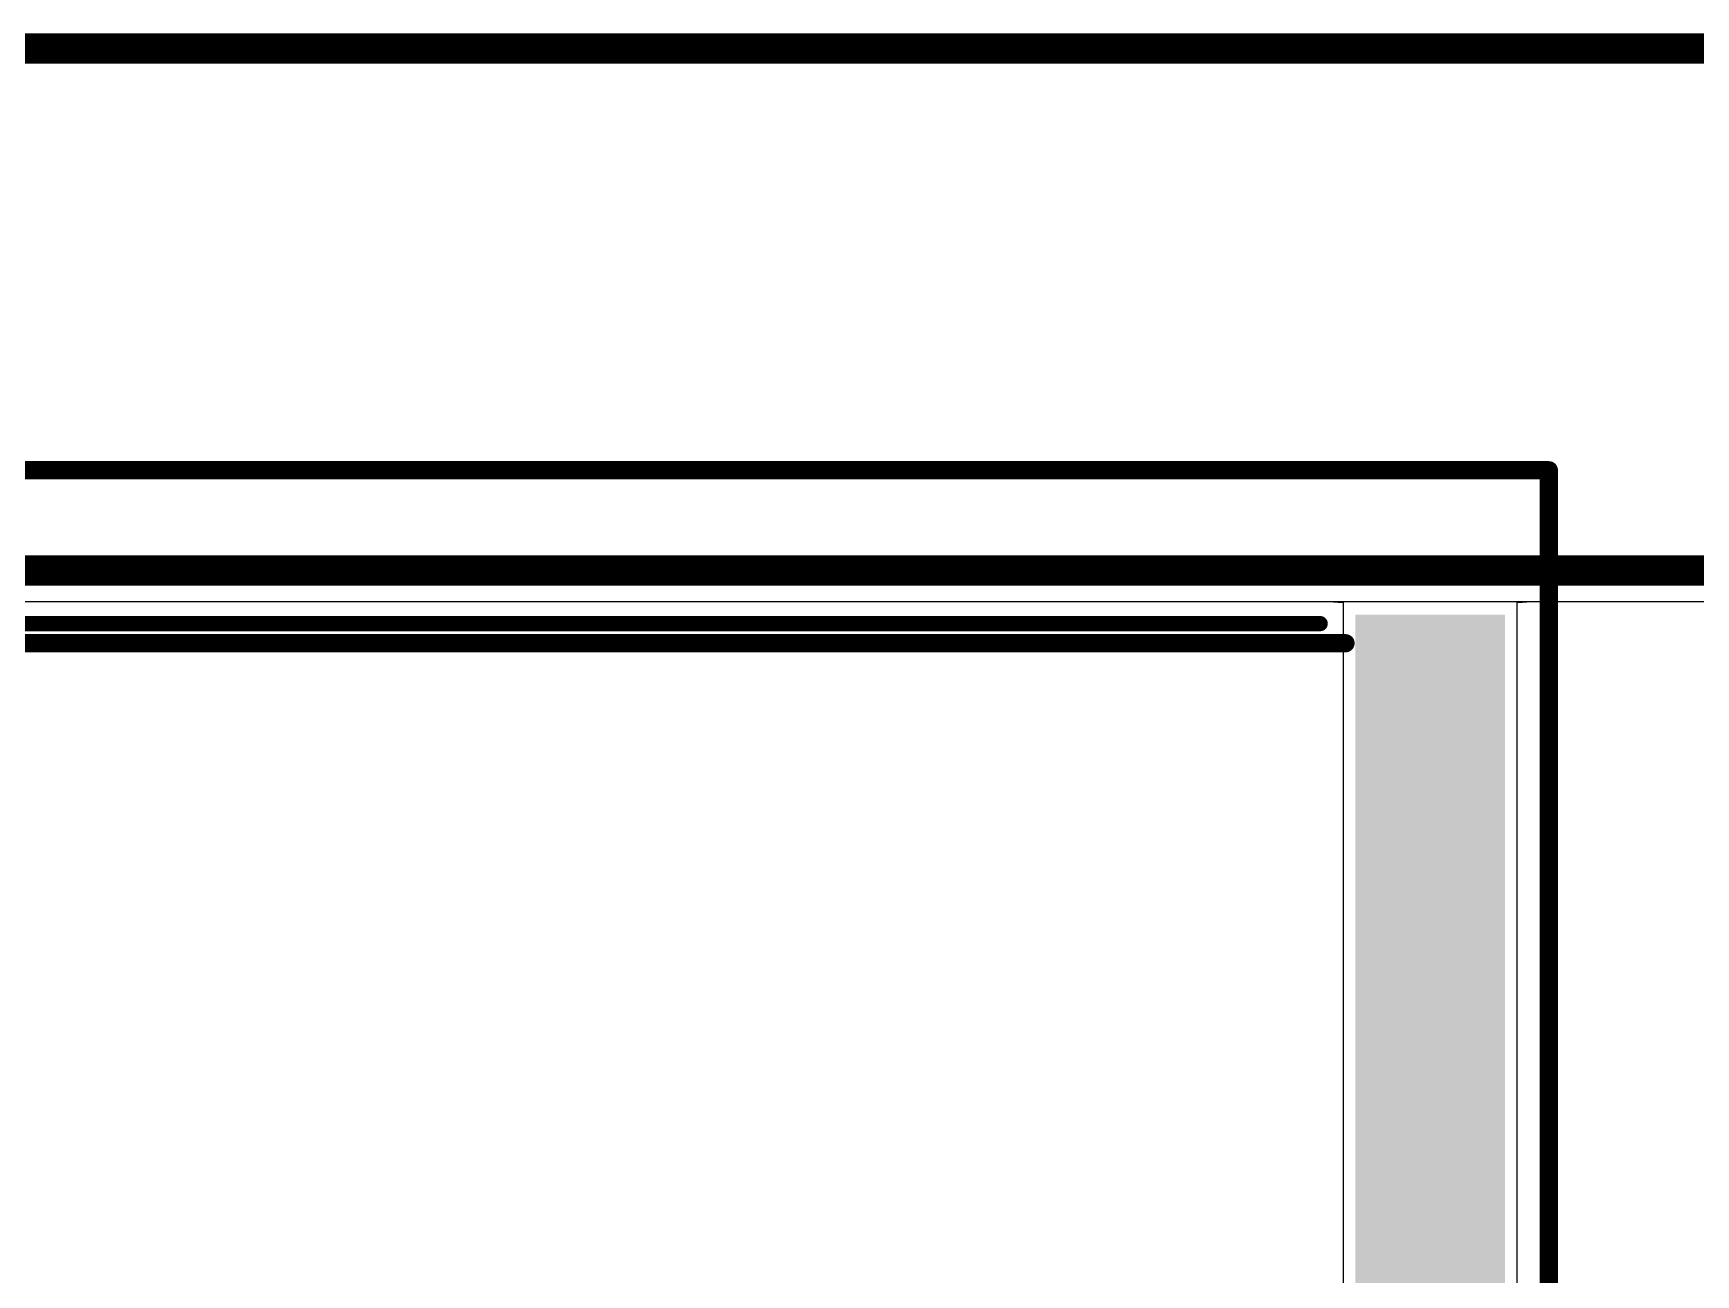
# Model space of a CAD drawing. Header units: inches. Extents: x -0.1 to 17.9, y -0.8 to 4.8.
# Drawn here: x 2.389 to 2.936, y 3.918 to 4.327 of the extents above; entities that cross this region are included whole.
import ezdxf

# ---------------------------------------------------------------- set-up
doc = ezdxf.new("R2010")
doc.units = ezdxf.units.IN
doc.header["$MEASUREMENT"] = 0
for name, color, linetype in [('Board Outline', 216, 'Continuous'), ('Bottom Layer 1', 5, 'Continuous'), ('Dimension', 6, 'Continuous'), ('GND+Signal', 16, 'Continuous'), ('Pad Holes', 156, 'Continuous'), ('PWR+Signal', 76, 'Continuous'), ('Route Tool Path', 56, 'Continuous'), ('Top 3D Body', 56, 'Continuous'), ('Top Layer 1', 1, 'Continuous'), ('Top Overlay', 2, 'Continuous'), ('Top Paste', 8, 'Continuous'), ('Top Solder', 216, 'Continuous'), ('Top Value', 56, 'Continuous')]:
    doc.layers.add(name, color=color, linetype=linetype)

# ---------------------------------------------------------------- blocks, each defined once
blk = doc.blocks.new('1054301305_198')
at = {"layer": 'Top Layer 1'}
blk.add_hatch(color=1, dxfattribs=at).paths.add_polyline_path([(-0.30788, 0.06437), (-0.26457, 0.06437), (-0.26457, -0.25847), (-0.30788, -0.25847)])
at = {"layer": 'Top Paste'}
blk.add_hatch(color=8, dxfattribs=at).paths.add_polyline_path([(-0.30788, 0.06437), (-0.26457, 0.06437), (-0.26457, -0.25847), (-0.30788, -0.25847)])
at = {"layer": 'Top Solder'}
blk.add_hatch(color=216, dxfattribs=at).paths.add_polyline_path([(-0.31088, 0.06737), (-0.26157, 0.06737), (-0.26157, -0.26147), (-0.31088, -0.26147)])
at = {"layer": 'Top Overlay'}
blk.add_lwpolyline([(0.24803, -0.25846, 0.005, 0.005, 0), (-0.25, -0.25846, 0.005, 0.005, 0)], format="xyseb", dxfattribs=at)
blk.add_lwpolyline([(-0.25125, -0.25846, 0.0025, 0.0025, 1), (-0.24875, -0.25846, 0.0025, 0.0025, 1)], format="xyseb", close=True, dxfattribs=at)

msp = doc.modelspace()

# ---------------------------------------------------------------- hatches: boundary and pattern name
at = {"layer": 'Pad Holes'}
h = msp.add_hatch(color=7, dxfattribs=at)
edge = h.paths.add_edge_path()
edge.add_arc((2.888, 4.183), 0.0015, 0, 360)
h = msp.add_hatch(color=7, dxfattribs=at)
edge = h.paths.add_edge_path()
edge.add_arc((2.888, 4.183), 0.0015, 0, 360)
h = msp.add_hatch(color=7, dxfattribs=at)
edge = h.paths.add_edge_path()
edge.add_arc((2.821, 4.126), 0.0015, 0, 360)
at = {"layer": 'Top 3D Body'}
h = msp.add_hatch(color=56, dxfattribs=at)
edge = h.paths.add_edge_path()
edge.add_arc((2.888, 4.183), 0.0015, 0, 360)
h = msp.add_hatch(color=56, dxfattribs=at)
edge = h.paths.add_edge_path()
edge.add_arc((2.888, 4.183), 0.0015, 0, 360)
h = msp.add_hatch(color=56, dxfattribs=at)
edge = h.paths.add_edge_path()
edge.add_arc((2.821, 4.126), 0.0015, 0, 360)

# ---------------------------------------------------------------- linework, layer by layer
at = {"layer": 'Board Outline'}
msp.add_lwpolyline([(0, 4.15, 0.01, 0.01, 0), (3.85, 4.15, 0.01, 0.01, 0)], format="xyseb", dxfattribs=at)
at = {"layer": 'Bottom Layer 1'}
msp.add_line((2.26495, 4.1398), (3.8398, 4.1398), dxfattribs=at)
at = {"layer": 'Dimension'}
msp.add_lwpolyline([(2.19491, 4.322, 0.01, 0.01, 0), (3.85, 4.322, 0.01, 0.01, 0)], format="xyseb", dxfattribs=at)
at = {"layer": 'GND+Signal'}
msp.add_line((0.0102, 4.1398), (3.8398, 4.1398), dxfattribs=at)
at = {"layer": 'PWR+Signal'}
msp.add_line((0.0102, 4.1398), (3.8398, 4.1398), dxfattribs=at)
at = {"layer": 'Route Tool Path'}
msp.add_lwpolyline([(0, 4.15, 0.0005, 0.0005, 0), (3.85, 4.15, 0.0005, 0.0005, 0)], format="xyseb", dxfattribs=at)
at = {"layer": 'Top 3D Body'}
for points in [[(2.249, 4.183, 0.006, 0.006, 0), (2.888, 4.183, 0.006, 0.006, 0)], [(2.888, 3.733, 0.006, 0.006, 0), (2.888, 4.183, 0.006, 0.006, 0)], [(2.317, 4.126, 0.006, 0.006, 0), (2.821, 4.126, 0.006, 0.006, 0)]]:
    msp.add_lwpolyline(points, format="xyseb", dxfattribs=at)
for points in [[(2.8865, 4.183, 0.003, 0.003, 1), (2.8895, 4.183, 0.003, 0.003, 1)], [(2.8865, 4.183, 0.003, 0.003, 1), (2.8895, 4.183, 0.003, 0.003, 1)], [(2.8195, 4.126, 0.003, 0.003, 1), (2.8225, 4.126, 0.003, 0.003, 1)]]:
    msp.add_lwpolyline(points, format="xyseb", close=True, dxfattribs=at)
at = {"layer": 'Top Layer 1'}
for p, q in [((2.30995, 4.1398), (2.81537, 4.1398)), ((2.81537, 4.1398), (2.82023, 4.13947)), ((2.82023, 4.13947), (2.82023, 4.1348)), ((2.87754, 4.13947), (2.8824, 4.1398)), ((2.87754, 4.1348), (2.87754, 4.13947)), ((2.8824, 4.1398), (3.8398, 4.1398)), ((2.82023, 4.1348), (2.82023, 3.80263)), ((2.87754, 3.80263), (2.87754, 4.1348))]:
    msp.add_line(p, q, dxfattribs=at)
at = {"layer": 'Top Value'}
msp.add_lwpolyline([(0, 4.15, 0.0005, 0.0005, 0), (3.85, 4.15, 0.0005, 0.0005, 0)], format="xyseb", dxfattribs=at)

# ---------------------------------------------------------------- block references
at = {"rotation": 180}
msp.add_blockref('1054301305_198', (2.56266, 3.874), dxfattribs=at)

doc.saveas('drawing.dxf')
